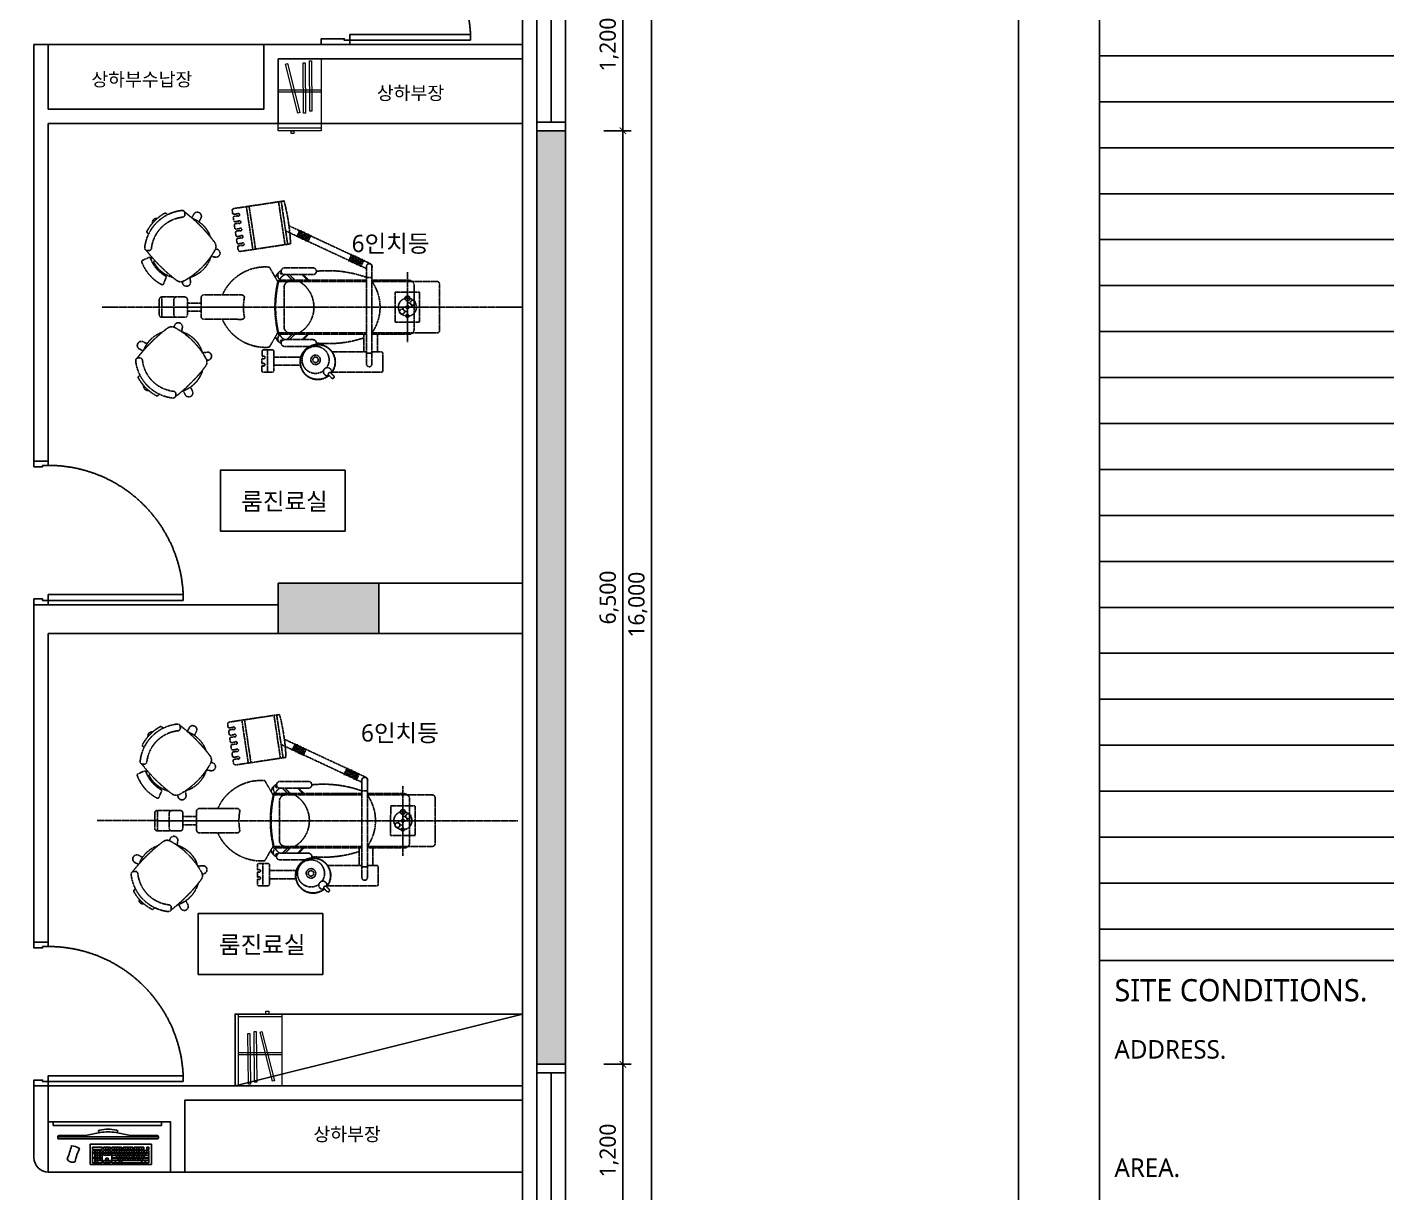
# Model space of a CAD drawing. Header units: metres. Extents: x 11578468 to 47831421, y -58341524 to -14256839.
# Drawn here: x 23849381 to 23858845, y -29115147 to -29107031 of the extents above; entities that cross this region are included whole.
import ezdxf
from ezdxf.enums import TextEntityAlignment as Align

# ---------------------------------------------------------------- set-up
doc = ezdxf.new("R2010")
doc.units = ezdxf.units.M
doc.header["$LTSCALE"] = 50
doc.header["$MEASUREMENT"] = 0
doc.linetypes.add('CENTER2', pattern=[28.575, 19.05, -3.175, 3.175, -3.175])
doc.linetypes.add('CENTERX2', pattern=[4, 2.5, -0.5, 0.5, -0.5])
doc.layers.get('0').update_dxf_attribs({"linetype": 'CONTINUOUS'})
doc.layers.get('DEFPOINTS').update_dxf_attribs({"linetype": 'CONTINUOUS'})
for name, color, linetype in [('0-ELC TEXT', 7, 'CONTINUOUS'), ('04_FUR', 6, 'CONTINUOUS'), ('3.기호.계단선', 30, 'CONTINUOUS'), ('FORM(YOURNAME)-1', 1, 'CONTINUOUS'), ('FORM(YOURNAME)-11', 1, 'CONTINUOUS'), ('TEX', 7, 'CONTINUOUS'), ('wall', 3, 'CONTINUOUS'), ('WIN', 4, 'CONTINUOUS'), ('家具', 251, 'CONTINUOUS'), ('가구', 6, 'CONTINUOUS')]:
    doc.layers.add(name, color=color, linetype=linetype)
for name, color, linetype, lineweight in [('Arch', 8, 'CONTINUOUS', 0), ('DIM', 7, 'CONTINUOUS', 15), ('ha', 8, 'CONTINUOUS', 5), ('wall2', 3, 'CONTINUOUS', 25)]:
    doc.layers.add(name, color=color, linetype=linetype, lineweight=lineweight)
doc.styles.add('JT1', font='malgun.ttf')
doc.styles.add('N 맑은고딕', font='malgun.ttf')
doc.styles.add('YOURNAME', font='malgun.ttf')
doc.styles.add('맑은 고딕', font='malgun.ttf')
doc.dimstyles.new('JJ IN 45', dxfattribs={"dimscale": 45, "dimtxt": 2.5, "dimasz": 1, "dimexe": 1.25, "dimexo": 1.5, "dimtad": 1, "dimdec": 6, "dimlunit": 6, "dimtxsty": 'N 맑은고딕', "dimblk": 'ARCHTICK', "dimcen": 2.5, "dimclrd": 256, "dimclre": 256, "dimclrt": 256, "dimadec": 0, "dimazin": 0, "dimtfac": 1, "dimtdec": 6, "dimtix": 1, "dimtmove": 0, "dimatfit": 3, "dimldrblk": 'ARCHTICK', "dimfxl": 1, "dimarcsym": 0})

# ---------------------------------------------------------------- blocks, each defined once
blk = doc.blocks.new('*U1960')
at = {"layer": 'WIN', "linetype": 'Continuous'}
blk.add_line((60, 100), (1140, 100), dxfattribs=at)
for points in [[(0, 0), (1200, 0), (1200, 200), (0, 200)], [(0, 0), (60, 0), (60, 200), (0, 200)], [(1200, 0), (1140, 0), (1140, 200), (1200, 200)]]:
    blk.add_lwpolyline(points, close=True, dxfattribs=at)
blk = doc.blocks.new('_ArchTick')
at = {"color": 0, "linetype": 'ByBlock', "const_width": 0.15}
blk.add_lwpolyline([(-0.5, -0.5), (0.5, 0.5)], dxfattribs=at)
blk = doc.blocks.new('*D388')
at = {"layer": 'DEFPOINTS', "color": 0, "transparency": 16777216}
for p in [(23746102, -29131957), (23746102, -29133157), (23746302, -29133157)]:
    blk.add_point(p, dxfattribs=at)
at = {"layer": 'DIM', "lineweight": -2, "transparency": 16777216}
for p, q in [((23746169.5, -29131957), (23746358.3, -29131957)), ((23746302, -29131957), (23746302, -29133157)), ((23746169.5, -29133157), (23746358.3, -29133157))]:
    blk.add_line(p, q, dxfattribs=at)
at = {"layer": 'DIM', "lineweight": -2, "transparency": 16777216, "xscale": 45, "yscale": 45, "zscale": 45}
for p, rotation in [((23746302, -29131957), 90), ((23746302, -29133157), 270)]:
    blk.add_blockref('_ArchTick', p, dxfattribs=dict(at, rotation=rotation))
at = {"layer": 'DIM', "transparency": 16777216, "insert": (23746206, -29132557), "char_height": 112.5, "attachment_point": 5, "rotation": 90, "style": 'N 맑은고딕'}
blk.add_mtext('1,200', dxfattribs=at)
blk = doc.blocks.new('*D389')
at = {"layer": 'DEFPOINTS', "color": 0, "transparency": 16777216}
for p in [(23746102, -29133157), (23746102, -29139657), (23746302, -29139657)]:
    blk.add_point(p, dxfattribs=at)
at = {"layer": 'DIM', "lineweight": -2, "transparency": 16777216}
for p, q in [((23746169.5, -29133157), (23746358.3, -29133157)), ((23746302, -29133157), (23746302, -29139657)), ((23746169.5, -29139657), (23746358.3, -29139657))]:
    blk.add_line(p, q, dxfattribs=at)
at = {"layer": 'DIM', "lineweight": -2, "transparency": 16777216, "xscale": 45, "yscale": 45, "zscale": 45}
for p, rotation in [((23746302, -29133157), 90), ((23746302, -29139657), 270)]:
    blk.add_blockref('_ArchTick', p, dxfattribs=dict(at, rotation=rotation))
at = {"layer": 'DIM', "transparency": 16777216, "insert": (23746206.3, -29136407), "char_height": 112.5, "attachment_point": 5, "rotation": 90, "style": 'N 맑은고딕'}
blk.add_mtext('6,500', dxfattribs=at)
blk = doc.blocks.new('*D390')
at = {"layer": 'DEFPOINTS', "color": 0, "transparency": 16777216}
for p in [(23746102, -29139657), (23746102, -29140857), (23746302, -29140857)]:
    blk.add_point(p, dxfattribs=at)
at = {"layer": 'DIM', "lineweight": -2, "transparency": 16777216}
for p, q in [((23746169.5, -29139657), (23746358.3, -29139657)), ((23746302, -29139657), (23746302, -29140857)), ((23746169.5, -29140857), (23746358.3, -29140857))]:
    blk.add_line(p, q, dxfattribs=at)
at = {"layer": 'DIM', "lineweight": -2, "transparency": 16777216, "xscale": 45, "yscale": 45, "zscale": 45}
for p, rotation in [((23746302, -29139657), 90), ((23746302, -29140857), 270)]:
    blk.add_blockref('_ArchTick', p, dxfattribs=dict(at, rotation=rotation))
at = {"layer": 'DIM', "transparency": 16777216, "insert": (23746206, -29140257), "char_height": 112.5, "attachment_point": 5, "rotation": 90, "style": 'N 맑은고딕'}
blk.add_mtext('1,200', dxfattribs=at)
blk = doc.blocks.new('*D394')
at = {"layer": 'DEFPOINTS', "color": 0, "transparency": 16777216}
for p in [(23746102, -29128457), (23746502, -29128457), (23746102, -29144457)]:
    blk.add_point(p, dxfattribs=at)
at = {"layer": 'DIM', "lineweight": -2, "transparency": 16777216}
for p, q in [((23746169.5, -29128457), (23746558.3, -29128457)), ((23746502, -29144457), (23746502, -29128457)), ((23746169.5, -29144457), (23746558.3, -29144457))]:
    blk.add_line(p, q, dxfattribs=at)
at = {"layer": 'DIM', "lineweight": -2, "transparency": 16777216, "xscale": 45, "yscale": 45, "zscale": 45}
for p, rotation in [((23746502, -29128457), 90), ((23746502, -29144457), 270)]:
    blk.add_blockref('_ArchTick', p, dxfattribs=dict(at, rotation=rotation))
at = {"layer": 'DIM', "transparency": 16777216, "insert": (23746406, -29136457), "char_height": 112.5, "attachment_point": 5, "rotation": 90, "style": 'N 맑은고딕'}
blk.add_mtext('16,000', dxfattribs=at)
blk = doc.blocks.new('rtyutut')
at = {"layer": '家具', "linetype": 'CENTERX2', "ltscale": 0.01}
for p, q in [((425185.6, -946947.7), (425230.6, -946649.4)), ((425204.2, -946950.5), (425249.2, -946652.2)), ((425560, -946699), (425210.5, -946646.3)), ((425409.3, -946981.4), (425454.3, -946683.1)), ((425428, -946984.2), (425472.9, -946685.9)), ((425569.1, -946731.4), (425571.6, -946714.4)), ((425177.3, -946818.5), (424609, -947083.5)), ((425526.7, -946801.3), (425530.3, -946801.8)), ((425526.7, -946801.3), (425548.5, -946804.6)), ((425528.8, -946787.3), (425532.4, -946787.8)), ((425528.8, -946787.3), (425550.6, -946790.6)), ((425534.4, -946750), (425556.2, -946753.3)), ((425534.4, -946750), (425538, -946750.5)), ((425536.5, -946736), (425558.3, -946739.3)), ((425536.5, -946736), (425540.2, -946736.5)), ((425553.6, -946833.9), (425556.4, -946815.3)), ((425561.3, -946782.7), (425564.2, -946764)), ((425789.2, -946765.2), (425803, -946792)), ((425839.5, -946739.3), (425851.3, -946762.1)), ((425901.3, -946730.7), (425900.9, -946740.2)), ((426021.3, -946742.2), (426030.4, -946733.1)), ((425195.2, -946857), (424636.8, -947117.4)), ((425046, -946931.8), (425024, -946884.8)), ((425054.5, -946927.8), (425032.6, -946880.8)), ((425063.1, -946923.8), (425041.1, -946876.8)), ((425071.6, -946919.8), (425049.7, -946872.8)), ((425080.1, -946915.8), (425058.2, -946868.8)), ((425088.7, -946911.9), (425066.8, -946864.9)), ((425097.2, -946907.9), (425075.3, -946860.9)), ((425105.8, -946903.9), (425083.9, -946856.9)), ((425114.3, -946899.9), (425092.4, -946852.9)), ((425122.9, -946895.9), (425101, -946848.9)), ((425511.3, -946903.8), (425514.9, -946904.4)), ((425511.3, -946903.8), (425533, -946907.1)), ((425513.4, -946889.8), (425517, -946890.4)), ((425513.4, -946889.8), (425535.1, -946893.1)), ((425519, -946852.5), (425522.6, -946853.1)), ((425519, -946852.5), (425540.8, -946855.8)), ((425521.1, -946838.6), (425524.7, -946839.1)), ((425521.1, -946838.6), (425542.9, -946841.9)), ((425545.9, -946885.2), (425548.7, -946866.6)), ((426153.5, -946876.7), (426162.7, -946867.5)), ((425165.6, -946944.7), (425515, -946997.4)), ((425503.5, -946955.1), (425507.1, -946955.6)), ((425503.5, -946955.1), (425525.3, -946958.4)), ((425505.6, -946941.1), (425509.2, -946941.7)), ((425505.6, -946941.1), (425527.4, -946944.4)), ((425530.8, -946985.1), (425533.2, -946969.1)), ((425538.1, -946936.5), (425541, -946917.9)), ((425687.3, -946980.6), (425680.2, -946981.7)), ((426162.6, -946992.1), (426153.2, -946992.5)), ((424676.4, -947104.1), (424654.4, -947057.1)), ((424684.9, -947100.1), (424663, -947053.1)), ((424693.5, -947096.2), (424671.5, -947049.2)), ((424702, -947092.2), (424680.1, -947045.2)), ((424710.5, -947088.2), (424688.6, -947041.2)), ((424719.1, -947084.2), (424697.2, -947037.2)), ((424727.6, -947080.2), (424705.7, -947033.2)), ((424736.2, -947076.2), (424714.3, -947029.2)), ((424744.7, -947072.3), (424722.8, -947025.3)), ((424753.3, -947068.3), (424731.4, -947021.3)), ((424761.8, -947064.3), (424739.9, -947017.3)), ((425719, -947032.7), (425689.3, -947037.6)), ((426114.5, -947096.5), (426106, -947092.2)), ((426126.3, -947076.7), (426111.5, -947061.9)), ((426138.8, -947049.1), (426129.6, -947040)), ((426139.9, -947045.9), (426131.2, -947041.5)), ((426152.5, -947040.6), (426195.9, -947059.2)), ((424344.5, -947197), (424599.1, -947197)), ((424352.1, -947142), (424352.1, -947629.2)), ((424599.1, -947102.7), (424599.1, -947781.6)), ((424599.1, -947178.2), (424636.8, -947178.2)), ((424636.8, -947102.7), (424636.8, -947781.6)), ((424636.8, -947197), (425251.3, -947197)), ((425009.3, -947112.2), (425207.3, -947112.2)), ((425009.3, -947159.3), (425207.3, -947159.3)), ((425040.4, -947197), (425078.1, -947159.3)), ((425047.1, -947197), (425084.8, -947159.3)), ((425134.7, -947197), (425172.4, -947159.3)), ((425153.6, -947197), (425191.3, -947159.3)), ((425254.1, -947208.8), (425313.1, -947106.6)), ((425861.5, -947208.2), (425866, -947178.4)), ((426031.6, -947180.5), (426050.3, -947223.9)), ((424127.7, -947225.3), (424127.7, -947545.9)), ((424146.5, -947206.5), (424314.2, -947206.5)), ((424436.9, -947281.9), (424267.2, -947281.9)), ((424267.2, -947281.9), (424267.2, -947489.3)), ((424304.9, -947230.5), (424304.9, -947541)), ((424314.2, -947206.5), (424599.1, -947206.5)), ((424352.1, -947291.3), (424352.1, -947480)), ((424436.9, -947489.3), (424436.9, -947281.9)), ((424636.8, -947206.5), (425104.7, -947206.5)), ((425104.7, -947206.5), (425248.7, -947206.5)), ((425210.1, -947240.1), (425210.1, -947531.3)), ((425917.4, -947216.8), (425918.8, -947207.6)), ((423552.1, -947385.6), (426478.9, -947385.6)), ((424257.7, -947385.6), (424446.4, -947385.6)), ((425502.3, -947385.6), (426059.5, -947385.6)), ((425768.8, -947300.8), (425505.5, -947300.8)), ((425787.6, -947319.6), (425787.6, -947451.6)), ((425787.6, -947357.3), (425883.3, -947357.3)), ((425883.3, -947333.8), (425883.3, -947437.5)), ((425958.7, -947314.9), (425902.1, -947314.9)), ((425958.7, -947314.9), (426060.6, -947314.9)), ((425977.6, -947437.5), (425977.6, -947333.8)), ((426060.6, -947314.9), (426060.6, -947456.3)), ((426079.5, -947437.5), (426079.5, -947333.8)), ((425768.8, -947470.5), (425505.5, -947470.5)), ((425787.6, -947413.9), (425883.3, -947413.9)), ((425902.1, -947456.3), (425958.7, -947456.3)), ((425958.7, -947456.3), (426060.6, -947456.3)), ((424146.5, -947564.8), (424312, -947564.8)), ((424267.2, -947489.3), (424436.9, -947489.3)), ((424312, -947564.8), (424599.1, -947564.8)), ((424336.5, -947574.2), (424599.1, -947574.2)), ((424561.4, -947574.2), (424561.4, -947696.8)), ((424636.8, -947564.8), (425104.7, -947564.8)), ((424636.8, -947574.2), (425251.3, -947574.2)), ((424655.7, -947574.2), (424655.7, -947696.8)), ((425040.4, -947574.2), (425078.1, -947611.9)), ((425047.1, -947574.2), (425084.8, -947611.9)), ((425104.7, -947564.8), (425248.7, -947564.8)), ((425134.7, -947574.2), (425172.4, -947611.9)), ((425153.6, -947574.2), (425191.3, -947611.9)), ((425254.1, -947562.4), (425313.1, -947664.6)), ((425923.3, -947556.9), (425918.5, -947527.1)), ((425975.5, -947525.2), (425974.3, -947518)), ((425009.3, -947611.9), (425207.3, -947611.9)), ((425033.4, -947659.1), (425207.3, -947659.1)), ((426190.8, -947627.1), (426164, -947640.9)), ((424523.7, -947706.2), (424523.7, -947828.8)), ((424533.1, -947696.8), (424599.1, -947696.8)), ((424599.1, -947706.2), (424636.8, -947706.2)), ((424636.8, -947696.8), (424876.2, -947696.8)), ((425093.8, -947732.8), (425281.3, -947732.8)), ((425281.3, -947692.9), (425281.3, -947829.3)), ((425290.7, -947683.4), (425354.6, -947683.2)), ((425326.3, -947683.3), (425326.8, -947838.6)), ((425358.6, -947728.5), (425362.3, -947728.4)), ((425358.7, -947742.6), (425362.3, -947742.6)), ((425364, -947692.6), (425364.1, -947726.5)), ((425364.2, -947744.5), (425364.3, -947777.1)), ((425739.3, -947755.3), (425748.4, -947756.7)), ((425747.9, -947699.3), (425777.6, -947703.9)), ((426216.7, -947677.4), (426191.5, -947690.4)), ((426225.3, -947739.1), (426215.9, -947738.8)), ((424533.1, -947838.2), (424876.2, -947838.2)), ((424885.1, -947844), (424865.1, -947864)), ((424899.8, -947858.7), (424879.7, -947878.7)), ((425096.9, -947789.4), (425281.3, -947789.4)), ((425290.8, -947838.8), (425355.1, -947838.4)), ((425358.8, -947779), (425362.4, -947779)), ((425358.8, -947793.1), (425362.5, -947793.1)), ((425364.4, -947795), (425364.5, -947828.9)), ((426213.9, -947859.2), (426222.9, -947868.2)), ((425848.4, -947969.5), (425862.2, -947942.7)), ((425898.7, -947995.4), (425912.5, -947968.6)), ((425964, -948000.5), (425963.6, -947991)), ((426079.4, -947991.4), (426088.5, -948000.6))]:
    blk.add_line(p, q, dxfattribs=at)
for centre, radius in [((424352.1, -947385.6), 62.9), ((424314.3, -947354.5), 17.2), ((424352.1, -947324.3), 17.2), ((424352.1, -947385.6), 10.8), ((424352.1, -947446.9), 10.8), ((424389.8, -947416.7), 17.2), ((424991.3, -947752.5), 33), ((424991.3, -947752.5), 18.9)]:
    blk.add_circle(centre, radius, dxfattribs=at)
for centre, radius, start, end in [((426584.6, -947006.1), 1420.4, 165.32787, 177.52206), ((425557.6, -946712.9), 14.1, 354.07747, 79.98935), ((426595.6, -947616.8), 1130.8, 127.74452, 142.89408), ((425814.4, -946752.3), 28.3, 27.26154, 207.26154), ((425920.1, -946731.5), 18.9, 83.68774, 177.64231), ((425890.1, -947003.3), 292.3, 6.31226, 83.68774), ((425521.6, -946793.3), 9.43, 39.98277, 302.80201), ((425529.3, -946742.1), 9.43, 39.98277, 302.80201), ((425547.1, -946813.9), 9.43, 351.42497, 81.38458), ((425552, -946781.3), 9.43, 261.38458, 351.42497), ((425554.8, -946762.6), 9.43, 351.42497, 81.38458), ((425559.8, -946730), 9.43, 261.38458, 351.42497), ((425926.7, -946970.2), 216.9, 112.58069, 160.91759), ((425919.7, -946741), 18.9, 177.64231, 263.54627), ((425890.1, -947003.3), 245.2, 6.45373, 83.54627), ((426037, -946739.8), 9.43, 60.84732, 135), ((425890.1, -947003.3), 311.2, 28.17646, 60.84732), ((426099.2, -946796), 28.3, 348.68025, 100.79535), ((425506.2, -946895.9), 9.43, 39.98277, 302.80201), ((425513.9, -946844.6), 9.43, 39.98277, 302.80201), ((425531.6, -946916.4), 9.43, 351.42497, 81.38458), ((425536.6, -946883.8), 9.43, 261.38457, 351.42497), ((425539.4, -946865.2), 9.43, 351.42497, 81.38458), ((425544.3, -946832.5), 9.43, 261.38458, 351.42497), ((426156, -946860.8), 9.43, 315, 28.17646), ((425498.4, -946947.2), 9.43, 39.98277, 302.80201), ((425516.8, -946983.3), 14.1, 262.86059, 352.86026), ((425523.9, -946967.7), 9.43, 351.42497, 81.38459), ((425528.8, -946935.1), 9.43, 261.38459, 351.42497), ((425684.7, -947009.6), 28.3, 99.26154, 279.26154), ((425731.4, -946963.1), 47.1, 142.89408, 208.79759), ((426173, -946720.4), 551, 208.79759, 241.20241), ((425276.5, -946297.7), 1130.8, 307.10592, 322.25548), ((426152.4, -946973.6), 18.9, 186.45373, 272.35769), ((426161.8, -946973.2), 18.9, 272.35769, 6.31226), ((424618, -947102.7), 21.2, 115, 207.26604), ((424618, -947102.7), 18.9, 90, 180), ((424618, -947102.7), 18.9, 0, 90), ((425926.7, -946970.2), 216.9, 196.72134, 254.08434), ((425926.7, -946970.2), 216.9, 285.58412, 332.67832), ((425926.7, -946970.2), 226.3, 298.81205, 340.41104), ((425926.7, -946970.2), 292.3, 297.89306, 339.79002), ((426148.8, -947049.2), 9.43, 66.68894, 160.41104), ((426192.1, -947067.9), 9.43, 339.79002, 66.68894), ((424345.2, -947237.9), 40.9, 89.0396, 169.48323), ((424904.7, -947924.9), 793.3, 84.13608, 109.73261), ((425009.3, -947135.8), 23.6, 90, 270), ((425207.3, -947135.8), 23.6, 270, 90), ((425177.1, -947220.7), 68.4, 21.36345, 63.76639), ((425229.9, -947149.5), 6.22, 215.42758, 85.87159), ((425203.1, -947195.6), 68.4, 12.06886, 66.20147), ((425207, -947163.4), 46.8, 316.21643, 21.42814), ((424487.5, -947385.6), 786.7, 346.12555, 13.86437), ((425340, -947434), 328.4, 23.9286, 94.69154), ((426040.3, -947176.7), 9.43, 118.81205, 203.31106), ((424146.5, -947225.3), 18.9, 90.00103, 179.99742), ((424854.5, -947385.6), 311.9, 144.94886, 215.05114), ((425210.1, -947385.6), 207.4, 120.27264, 239.72736), ((425169.9, -947247.4), 40.9, 10.31103, 90.9604), ((424487.5, -947385.6), 782, 346.75102, 13.23887), ((425889.4, -947212.5), 28.3, 171.26154, 351.26154), ((425930.3, -947161.9), 47.1, 241.20241, 307.10592), ((426059, -947220.2), 9.43, 203.31106, 297.89306), ((424352.1, -947385.6), 31.5, 90, 180), ((424352.1, -947385.6), 31.5, 270, 0), ((425505.5, -947319.6), 18.9, 90, 180), ((425106.4, -947385.6), 386.6, 349.77841, 10.22159), ((425768.8, -947319.6), 18.9, 0, 90), ((425902.1, -947333.8), 18.9, 90, 180), ((425958.7, -947333.8), 18.9, 0, 90), ((426060.6, -947333.8), 18.9, 0, 90), ((425340, -947337.3), 328.4, 265.30846, 336.0714), ((425505.5, -947451.6), 18.9, 180, 270), ((425768.8, -947451.6), 18.9, 270, 0), ((425902.1, -947437.5), 18.9, 180, 270), ((425958.7, -947437.5), 18.9, 270, 0), ((426060.6, -947437.5), 18.9, 270, 0), ((424146.5, -947545.9), 18.9, 179.99742, 270.00099), ((424340.9, -947538.4), 36.1, 184.11959, 262.95924), ((425169.9, -947523.9), 40.9, 269.0396, 349.58675), ((425177.1, -947550.6), 68.4, 296.23361, 338.63655), ((425207, -947607.8), 46.8, 338.57186, 43.78357), ((426235.7, -948010.9), 551, 118.79759, 151.20241), ((425985.9, -947764.5), 216.9, 106.72134, 164.08434), ((425946.4, -947522.6), 28.3, 9.26154, 189.26154), ((425993, -947569.3), 47.1, 52.89408, 118.79759), ((425339.2, -948433.5), 1130.8, 37.74452, 52.89408), ((425985.9, -947764.5), 216.9, 21.02795, 70.91759), ((424904.7, -946846.4), 793.3, 251.7081, 275.86392), ((424976.3, -947767.5), 122.6, 229.85807, 220.15026), ((424976.3, -947767.5), 120.7, 231.74102, 218.25652), ((424991.3, -947752.5), 94.3, 234.52319, 215.47479), ((425009.3, -947635.5), 23.6, 90, 205.05762), ((425207.3, -947635.5), 23.6, 270, 90), ((425229.9, -947621.8), 6.22, 274.12841, 144.57242), ((425203.1, -947575.6), 68.4, 293.79853, 347.92902), ((426203.8, -947652.2), 28.3, 297.26154, 117.26154), ((424533.1, -947706.2), 9.43, 90, 180), ((425290.7, -947692.9), 9.43, 90.20822, 180), ((425352.4, -947735.5), 9.43, 48.79544, 311.61468), ((425354.6, -947692.6), 9.43, 0.20506, 90.20506), ((425362.3, -947726.6), 1.89, 270.20506, 0.20506), ((425362.3, -947744.5), 1.89, 0.20506, 90.20506), ((425743.6, -947727.3), 28.3, 81.26154, 261.26154), ((425794.1, -947768.1), 47.1, 151.20241, 217.10592), ((425952.7, -947727.9), 245.2, 276.45373, 353.54627), ((425952.7, -947727.9), 292.3, 276.31226, 353.68774), ((426215.1, -947757.6), 18.9, 87.64231, 173.54627), ((426224.5, -947758), 18.9, 353.68774, 87.64231), ((424533.1, -947828.8), 9.43, 180, 270), ((424618, -947781.6), 18.9, 180, 270), ((424618, -947781.6), 18.9, 270, 0), ((424908.8, -947834.9), 28.3, 246.53399, 203.51361), ((424892.4, -947851.4), 10.4, 315, 135), ((425290.7, -947829.3), 9.43, 180, 270.30046), ((425352.6, -947786.1), 9.43, 48.79544, 311.61468), ((425355.1, -947829), 9.43, 270.30362, 0.30362), ((425362.4, -947777.1), 1.89, 270.20506, 0.20506), ((425362.5, -947795), 1.89, 0.20506, 90.20506), ((426658.3, -947114.4), 1130.8, 217.10592, 232.25548), ((425985.9, -947764.5), 216.9, 195.58412, 252.4806), ((424872.4, -947871.4), 10.4, 135, 315), ((425952.7, -947727.9), 311.2, 298.17646, 330.84732), ((426160, -947937.1), 28.3, 258.68025, 10.79535), ((426216.2, -947874.9), 9.43, 330.84732, 45), ((425873.6, -947982.5), 28.3, 152.73846, 332.73846), ((425982.4, -947990.3), 18.9, 96.45373, 182.35769), ((425982.8, -947999.7), 18.9, 182.35769, 276.31226), ((426095.2, -947993.9), 9.43, 225, 298.17646)]:
    blk.add_arc(centre, radius, start, end, dxfattribs=at)
blk = doc.blocks.new('FORM-ELEVATION')
at = {"layer": 'DEFPOINTS', "color": 158}
for p, q in [((62481, 35508), (62481, -21492)), ((62481, 16686), (71691, 16686)), ((62481, 15886), (71691, 15886)), ((62481, 15086), (71691, 15086)), ((62481, 14286), (71691, 14286)), ((62481, 13486), (71691, 13486)), ((62481, 12686), (71691, 12686)), ((62481, 11886), (71691, 11886)), ((62481, 11086), (71691, 11086)), ((62481, 10286), (71691, 10286)), ((62481, 9486), (71691, 9486)), ((62481, 8686), (71691, 8686)), ((62481, 7886), (71691, 7886)), ((62481, 7086), (71691, 7086)), ((62481, 6286), (71691, 6286)), ((62481, 5486), (71691, 5486)), ((62481, 4686), (71691, 4686)), ((62481, 3886), (71691, 3886)), ((62481, 3086), (71691, 3086)), ((62481, 2286), (71691, 2286)), ((62481, 1486), (71691, 1486))]:
    blk.add_line(p, q, dxfattribs=at)
at = {"layer": 'DEFPOINTS'}
blk.add_lwpolyline([(-8309, 33708), (61071, 33708), (61071, -19692), (-8309, -19692)], close=True, dxfattribs=at)
at = {"layer": 'FORM(YOURNAME)-11', "color": 14}
blk.add_line((62481, 937), (71691, 937), dxfattribs=at)
at = {"layer": 'FORM(YOURNAME)-11', "color": 14, "style": 'YOURNAME'}
blk.add_text('SITE CONDITIONS.', height=386.14, dxfattribs=at).set_placement((62739, 422), align=Align.MIDDLE_LEFT)
at = {"layer": 'FORM(YOURNAME)-11', "color": 251, "style": 'YOURNAME'}
for s, p in [('ADDRESS.', (62739, -608)), ('AREA.', (62739, -2667))]:
    blk.add_text(s, height=321.8, dxfattribs=at).set_placement(p, align=Align.MIDDLE_LEFT)
at = {"layer": 'FORM(YOURNAME)-11', "color": 3, "style": 'YOURNAME'}
for tag, height, p in [('1', 451, (71041, -1219)), ('2', 451, (71041, -1863)), ('3', 451, (71041, -3150)), ('4', 451, (71041, -5081)), ('5', 515, (71041, -7398)), ('6', 515, (71041, -9650)), ('7', 515, (71041, -11903)), ('8', 515, (71041, -14155)), ('9', 515, (71041, -16408)), ('10', 515, (66791, -18596)), ('11', 515, (71041, -18660)), ('12', 515, (66791, -20848)), ('13', 515, (71041, -20848))]:
    blk.add_attdef(tag, text='', height=height, dxfattribs=at).set_placement(p, align=Align.MIDDLE_RIGHT)
blk = doc.blocks.new('arrttt')
at = {"layer": 'Arch', "color": 6}
for p, q in [((883190.8, 53508.7), (882890.8, 53508.7)), ((882890.8, 53508.7), (882890.8, 53008.7)), ((882958.9, 53496.3), (882955.8, 53144.1)), ((882972.9, 53496.2), (882958.9, 53496.3)), ((882969.8, 53144), (882972.9, 53496.2)), ((883002.8, 53482.1), (882999.7, 53130)), ((883016.8, 53482), (883002.8, 53482.1)), ((883013.7, 53129.9), (883016.8, 53482)), ((883126.4, 53476.3), (883040, 53134.9)), ((883053.6, 53131.5), (883140, 53472.9)), ((883140, 53472.9), (883126.4, 53476.3)), ((883190.8, 53008.7), (883190.8, 53508.7)), ((882890.8, 53291.2), (883190.8, 53291.2)), ((882890.8, 53276.2), (883190.8, 53276.2)), ((882955.8, 53144.1), (882969.8, 53144)), ((882999.7, 53130), (883013.7, 53129.9)), ((883040, 53134.9), (883053.6, 53131.5)), ((883190.8, 53028.7), (882890.8, 53028.7)), ((882890.8, 53008.7), (883190.8, 53008.7)), ((883100.8, 53008.7), (883080.8, 53008.7)), ((883080.8, 53008.7), (883080.8, 52988.7)), ((883100.8, 52988.7), (883100.8, 53008.7)), ((883080.8, 52988.7), (883100.8, 52988.7))]:
    blk.add_line(p, q, dxfattribs=at)
blk = doc.blocks.new('*U631')
at = {"layer": 'WIN', "linetype": 'Continuous', "transparency": 33554687}
for points in [[(30, 1140), (30, 200), (70, 200), (70, 1140)], [(0, 200), (0, 100), (40, 100), (40, 160), (30, 160), (30, 200)], [(1000, 200), (1000, 100), (960, 100), (960, 160), (970, 160), (970, 200)]]:
    blk.add_lwpolyline(points, close=True, dxfattribs=at)
at = {"layer": 'WIN', "linetype": 'CENTER2', "ltscale": 20, "transparency": 33554687}
blk.add_arc((30, 200), 940, 0, 90, dxfattribs=at)
blk = doc.blocks.new('A$C6A105BC0')
for p, q in [((224.6, 104.4), (224.6, 246)), ((224.6, 246), (653.1, 246)), ((242.4, 233.2), (257.5, 233.2)), ((242.4, 200.8), (242.4, 233.2)), ((257.5, 200.8), (242.4, 200.8)), ((242.4, 198.6), (257.5, 198.6)), ((242.4, 166.1), (242.4, 198.6)), ((257.5, 233.2), (257.5, 200.8)), ((257.5, 198.6), (257.5, 166.1)), ((259.7, 218.1), (259.7, 233.2)), ((259.7, 233.2), (274.8, 233.2)), ((274.8, 218.1), (259.7, 218.1)), ((259.7, 200.8), (259.7, 215.9)), ((259.7, 215.9), (274.8, 215.9)), ((274.8, 200.8), (259.7, 200.8)), ((259.7, 198.6), (274.8, 198.6)), ((259.7, 183.4), (259.7, 198.6)), ((274.8, 233.2), (274.8, 218.1)), ((274.8, 215.9), (274.8, 200.8)), ((274.8, 198.6), (274.8, 183.4)), ((277, 233.2), (309.5, 233.2)), ((277, 218.1), (277, 233.2)), ((309.5, 218.1), (277, 218.1)), ((277, 215.9), (292.2, 215.9)), ((277, 200.8), (277, 215.9)), ((292.2, 200.8), (277, 200.8)), ((277, 198.6), (292.2, 198.6)), ((277, 183.4), (277, 198.6)), ((292.2, 215.9), (292.2, 200.8)), ((292.2, 198.6), (292.2, 183.4)), ((294.3, 215.9), (309.5, 215.9)), ((294.3, 200.8), (294.3, 215.9)), ((309.5, 200.8), (294.3, 200.8)), ((294.3, 198.6), (309.5, 198.6)), ((294.3, 183.4), (294.3, 198.6)), ((309.5, 233.2), (309.5, 218.1)), ((309.5, 215.9), (309.5, 200.8)), ((309.5, 198.6), (309.5, 183.4)), ((318.1, 233.2), (333.3, 233.2)), ((318.1, 218.1), (318.1, 233.2)), ((333.3, 218.1), (318.1, 218.1)), ((333.3, 233.2), (333.3, 218.1)), ((335.4, 218.1), (335.4, 233.2)), ((335.4, 233.2), (350.6, 233.2)), ((350.6, 218.1), (335.4, 218.1)), ((335.4, 215.9), (350.6, 215.9)), ((335.4, 200.8), (335.4, 215.9)), ((350.6, 200.8), (335.4, 200.8)), ((350.6, 233.2), (350.6, 218.1)), ((350.6, 215.9), (350.6, 200.8)), ((352.8, 233.2), (367.9, 233.2)), ((352.8, 218.1), (352.8, 233.2)), ((367.9, 218.1), (352.8, 218.1)), ((367.9, 233.2), (367.9, 218.1)), ((376.6, 233.2), (400.4, 233.2)), ((376.6, 218.1), (376.6, 233.2)), ((400.4, 218.1), (376.6, 218.1)), ((376.6, 215.9), (417.7, 215.9)), ((376.6, 200.8), (376.6, 215.9)), ((417.7, 200.8), (376.6, 200.8)), ((376.6, 198.6), (409, 198.6)), ((376.6, 183.4), (376.6, 198.6)), ((400.4, 233.2), (400.4, 218.1)), ((402.5, 233.2), (426.3, 233.2)), ((402.5, 218.1), (402.5, 233.2)), ((426.3, 218.1), (402.5, 218.1)), ((409, 198.6), (409, 183.4)), ((411.2, 198.6), (426.3, 198.6)), ((411.2, 183.4), (411.2, 198.6)), ((417.7, 215.9), (417.7, 200.8)), ((419.9, 215.9), (435, 215.9)), ((419.9, 200.8), (419.9, 215.9)), ((435, 200.8), (419.9, 200.8)), ((426.3, 233.2), (426.3, 218.1)), ((426.3, 198.6), (426.3, 183.4)), ((428.5, 233.2), (428.5, 218.1)), ((428.5, 233.2), (443.7, 233.2)), ((443.7, 218.1), (428.5, 218.1)), ((428.5, 198.6), (443.7, 198.6)), ((428.5, 183.4), (428.5, 198.6)), ((435, 200.8), (435, 215.9)), ((437.2, 215.9), (452.3, 215.9)), ((437.2, 215.9), (437.2, 200.8)), ((452.3, 200.8), (437.2, 200.8)), ((443.7, 233.2), (443.7, 218.1)), ((443.7, 198.6), (443.7, 183.4)), ((445.8, 233.2), (445.8, 218.1)), ((445.8, 233.2), (582.2, 233.2)), ((582.2, 218.1), (445.8, 218.1)), ((445.8, 198.6), (461, 198.6)), ((445.8, 183.4), (445.8, 198.6)), ((452.3, 215.9), (452.3, 200.8)), ((454.5, 200.8), (454.5, 215.9)), ((454.5, 215.9), (469.6, 215.9)), ((469.6, 200.8), (454.5, 200.8)), ((461, 198.6), (461, 183.4)), ((463.1, 183.4), (463.1, 198.6)), ((463.1, 198.6), (478.3, 198.6)), ((469.6, 215.9), (469.6, 200.8)), ((471.8, 200.8), (471.8, 215.9)), ((471.8, 215.9), (487, 215.9)), ((487, 200.8), (471.8, 200.8)), ((478.3, 198.6), (478.3, 183.4)), ((480.5, 198.6), (495.6, 198.6)), ((480.5, 183.4), (480.5, 198.6)), ((487, 215.9), (487, 200.8)), ((489.1, 215.9), (504.3, 215.9)), ((489.1, 200.8), (489.1, 215.9)), ((504.3, 200.8), (489.1, 200.8)), ((495.6, 198.6), (495.6, 183.4)), ((497.8, 198.6), (512.9, 198.6)), ((497.8, 183.4), (497.8, 198.6)), ((504.3, 215.9), (504.3, 200.8)), ((506.4, 215.9), (521.6, 215.9)), ((506.4, 200.8), (506.4, 215.9)), ((521.6, 200.8), (506.4, 200.8)), ((512.9, 198.6), (512.9, 183.4)), ((515.1, 198.6), (530.2, 198.6)), ((515.1, 183.4), (515.1, 198.6)), ((521.6, 215.9), (521.6, 200.8)), ((523.7, 215.9), (538.9, 215.9)), ((523.7, 200.8), (523.7, 215.9)), ((538.9, 200.8), (523.7, 200.8)), ((530.2, 198.6), (530.2, 183.4)), ((532.4, 198.6), (547.6, 198.6)), ((532.4, 183.4), (532.4, 198.6)), ((538.9, 215.9), (538.9, 200.8)), ((541.1, 215.9), (556.2, 215.9)), ((541.1, 200.8), (541.1, 215.9)), ((556.2, 200.8), (541.1, 200.8)), ((547.6, 198.6), (547.6, 183.4)), ((549.7, 183.4), (549.7, 198.6)), ((549.7, 198.6), (564.9, 198.6)), ((556.2, 215.9), (556.2, 200.8)), ((558.4, 215.9), (573.5, 215.9)), ((558.4, 200.8), (558.4, 215.9)), ((573.5, 200.8), (558.4, 200.8)), ((564.9, 198.6), (564.9, 183.4)), ((567, 198.6), (582.2, 198.6)), ((567, 183.4), (567, 198.6)), ((573.5, 215.9), (573.5, 200.8)), ((575.7, 215.9), (590.8, 215.9)), ((575.7, 200.8), (575.7, 215.9)), ((590.8, 200.8), (575.7, 200.8)), ((582.2, 233.2), (582.2, 218.1)), ((582.2, 198.6), (582.2, 183.4)), ((584.3, 233.2), (608.2, 233.2)), ((584.3, 218.1), (584.3, 233.2)), ((608.2, 218.1), (584.3, 218.1)), ((584.3, 198.6), (599.5, 198.6)), ((584.3, 183.4), (584.3, 198.6)), ((590.8, 215.9), (590.8, 200.8)), ((593, 215.9), (634.1, 215.9)), ((593, 200.8), (593, 215.9)), ((634.1, 200.8), (593, 200.8)), ((599.5, 198.6), (599.5, 183.4)), ((601.7, 198.6), (634.1, 198.6)), ((601.7, 183.4), (601.7, 198.6)), ((608.2, 233.2), (608.2, 218.1)), ((610.3, 233.2), (634.1, 233.2)), ((610.3, 218.1), (610.3, 233.2)), ((634.1, 218.1), (610.3, 218.1)), ((634.1, 233.2), (634.1, 218.1)), ((634.1, 215.9), (634.1, 200.8)), ((634.1, 198.6), (634.1, 183.4)), ((653.1, 104.4), (653.1, 246)), ((653.1, 104.4), (224.6, 104.4)), ((257.5, 166.1), (242.4, 166.1)), ((242.4, 164), (257.5, 164)), ((242.4, 148.8), (242.4, 164)), ((257.5, 148.8), (242.4, 148.8)), ((242.4, 140.2), (309.5, 140.2)), ((242.4, 125), (242.4, 140.2)), ((309.5, 125), (242.4, 125)), ((257.5, 164), (257.5, 148.8)), ((274.8, 183.4), (259.7, 183.4)), ((259.7, 181.3), (274.8, 181.3)), ((259.7, 166.1), (259.7, 181.3)), ((274.8, 166.1), (259.7, 166.1)), ((259.7, 148.8), (259.7, 164)), ((259.7, 164), (274.8, 164)), ((274.8, 148.8), (259.7, 148.8)), ((274.8, 181.3), (274.8, 166.1)), ((274.8, 164), (274.8, 148.8)), ((292.2, 183.4), (277, 183.4)), ((277, 181.3), (292.2, 181.3)), ((277, 166.1), (277, 181.3)), ((292.2, 166.1), (277, 166.1)), ((277, 164), (292.2, 164)), ((277, 148.8), (277, 164)), ((292.2, 148.8), (277, 148.8)), ((292.2, 181.3), (292.2, 166.1)), ((292.2, 164), (292.2, 148.8)), ((309.5, 183.4), (294.3, 183.4)), ((294.3, 181.3), (309.5, 181.3)), ((294.3, 166.1), (294.3, 181.3)), ((309.5, 166.1), (294.3, 166.1)), ((294.3, 148.8), (294.3, 164)), ((294.3, 164), (309.5, 164)), ((309.5, 148.8), (294.3, 148.8)), ((309.5, 181.3), (309.5, 166.1)), ((309.5, 164), (309.5, 148.8)), ((309.5, 140.2), (309.5, 125)), ((318.1, 181.3), (333.3, 181.3)), ((318.1, 166.1), (318.1, 181.3)), ((333.3, 166.1), (318.1, 166.1)), ((318.1, 164), (333.3, 164)), ((318.1, 148.8), (318.1, 164)), ((333.3, 148.8), (318.1, 148.8)), ((318.1, 140.2), (333.3, 140.2)), ((318.1, 125), (318.1, 140.2)), ((333.3, 125), (318.1, 125)), ((333.3, 181.3), (333.3, 166.1)), ((333.3, 164), (333.3, 148.8)), ((333.3, 140.2), (333.3, 125)), ((335.4, 181.3), (350.6, 181.3)), ((335.4, 166.1), (335.4, 181.3)), ((350.6, 166.1), (335.4, 166.1)), ((335.4, 148.8), (335.4, 164)), ((335.4, 164), (350.6, 164)), ((350.6, 148.8), (335.4, 148.8)), ((335.4, 125), (335.4, 140.2)), ((335.4, 140.2), (350.6, 140.2)), ((350.6, 125), (335.4, 125)), ((350.6, 181.3), (350.6, 166.1)), ((350.6, 164), (350.6, 148.8)), ((350.6, 140.2), (350.6, 125)), ((352.8, 181.3), (367.9, 181.3)), ((352.8, 166.1), (352.8, 181.3)), ((367.9, 166.1), (352.8, 166.1)), ((352.8, 148.8), (352.8, 164)), ((352.8, 164), (367.9, 164)), ((367.9, 148.8), (352.8, 148.8)), ((352.8, 140.2), (367.9, 140.2)), ((352.8, 125), (352.8, 140.2)), ((367.9, 125), (352.8, 125)), ((367.9, 181.3), (367.9, 166.1)), ((367.9, 164), (367.9, 148.8)), ((367.9, 140.2), (367.9, 125)), ((409, 183.4), (376.6, 183.4)), ((376.6, 181.3), (400.4, 181.3)), ((376.6, 166.1), (376.6, 181.3)), ((400.4, 166.1), (376.6, 166.1)), ((376.6, 164), (391.7, 164)), ((376.6, 148.8), (376.6, 164)), ((391.7, 148.8), (376.6, 148.8)), ((376.6, 140.2), (391.7, 140.2)), ((376.6, 125), (376.6, 140.2)), ((391.7, 125), (376.6, 125)), ((391.7, 164), (391.7, 148.8)), ((391.7, 140.2), (391.7, 125)), ((393.9, 148.8), (393.9, 164)), ((393.9, 164), (409, 164)), ((409, 148.8), (393.9, 148.8)), ((393.9, 140.2), (409, 140.2)), ((393.9, 125), (393.9, 140.2)), ((409, 125), (393.9, 125)), ((400.4, 181.3), (400.4, 166.1)), ((402.5, 181.3), (417.7, 181.3)), ((402.5, 166.1), (402.5, 181.3)), ((417.7, 166.1), (402.5, 166.1)), ((409, 164), (409, 148.8)), ((409, 140.2), (409, 125)), ((426.3, 183.4), (411.2, 183.4)), ((411.2, 148.8), (411.2, 164)), ((411.2, 164), (426.3, 164)), ((426.3, 148.8), (411.2, 148.8)), ((411.2, 140.2), (426.3, 140.2)), ((411.2, 125), (411.2, 140.2)), ((426.3, 125), (411.2, 125)), ((417.7, 166.1), (417.7, 181.3)), ((419.9, 181.3), (435, 181.3)), ((419.9, 166.1), (419.9, 181.3)), ((435, 166.1), (419.9, 166.1)), ((426.3, 164), (426.3, 148.8)), ((426.3, 140.2), (426.3, 125)), ((443.7, 183.4), (428.5, 183.4)), ((428.5, 148.8), (428.5, 164)), ((428.5, 164), (443.7, 164)), ((443.7, 148.8), (428.5, 148.8)), ((428.5, 140.2), (443.7, 140.2)), ((428.5, 125), (428.5, 140.2)), ((443.7, 125), (428.5, 125)), ((435, 166.1), (435, 181.3)), ((437.2, 181.3), (452.3, 181.3)), ((437.2, 181.3), (437.2, 166.1)), ((452.3, 166.1), (437.2, 166.1)), ((443.7, 164), (443.7, 148.8)), ((443.7, 140.2), (443.7, 125)), ((461, 183.4), (445.8, 183.4)), ((445.8, 148.8), (445.8, 164)), ((445.8, 164), (461, 164)), ((461, 148.8), (445.8, 148.8)), ((452.3, 181.3), (452.3, 166.1)), ((454.5, 181.3), (469.6, 181.3)), ((454.5, 166.1), (454.5, 181.3)), ((469.6, 166.1), (454.5, 166.1)), ((454.5, 140.2), (469.6, 140.2)), ((454.5, 125), (454.5, 140.2)), ((469.6, 125), (454.5, 125)), ((461, 164), (461, 148.8)), ((478.3, 183.4), (463.1, 183.4)), ((463.1, 148.8), (463.1, 164)), ((463.1, 164), (478.3, 164)), ((478.3, 148.8), (463.1, 148.8)), ((469.6, 181.3), (469.6, 166.1)), ((469.6, 140.2), (469.6, 125)), ((471.8, 166.1), (471.8, 181.3)), ((471.8, 181.3), (487, 181.3)), ((487, 166.1), (471.8, 166.1)), ((471.8, 125), (471.8, 140.2)), ((471.8, 140.2), (487, 140.2)), ((487, 125), (471.8, 125)), ((478.3, 164), (478.3, 148.8)), ((495.6, 183.4), (480.5, 183.4)), ((480.5, 164), (495.6, 164)), ((480.5, 148.8), (480.5, 164)), ((495.6, 148.8), (480.5, 148.8)), ((487, 181.3), (487, 166.1)), ((487, 140.2), (487, 125)), ((489.1, 166.1), (489.1, 181.3)), ((489.1, 181.3), (504.3, 181.3)), ((504.3, 166.1), (489.1, 166.1)), ((489.1, 140.2), (504.3, 140.2)), ((489.1, 125), (489.1, 140.2)), ((504.3, 125), (489.1, 125)), ((495.6, 164), (495.6, 148.8)), ((512.9, 183.4), (497.8, 183.4)), ((497.8, 148.8), (497.8, 164)), ((497.8, 164), (512.9, 164)), ((512.9, 148.8), (497.8, 148.8)), ((504.3, 181.3), (504.3, 166.1)), ((504.3, 140.2), (504.3, 125)), ((506.4, 166.1), (506.4, 181.3)), ((506.4, 181.3), (521.6, 181.3)), ((521.6, 166.1), (506.4, 166.1)), ((506.4, 140.2), (521.6, 140.2)), ((506.4, 125), (506.4, 140.2)), ((521.6, 125), (506.4, 125)), ((512.9, 164), (512.9, 148.8)), ((530.2, 183.4), (515.1, 183.4)), ((515.1, 164), (530.2, 164)), ((515.1, 148.8), (515.1, 164)), ((530.2, 148.8), (515.1, 148.8)), ((521.6, 181.3), (521.6, 166.1)), ((521.6, 140.2), (521.6, 125)), ((523.7, 181.3), (538.9, 181.3)), ((523.7, 166.1), (523.7, 181.3)), ((538.9, 166.1), (523.7, 166.1)), ((530.2, 164), (530.2, 148.8)), ((547.6, 183.4), (532.4, 183.4)), ((532.4, 148.8), (532.4, 164)), ((532.4, 164), (547.6, 164)), ((547.6, 148.8), (532.4, 148.8)), ((532.4, 125), (532.4, 140.2)), ((532.4, 140.2), (547.6, 140.2)), ((547.6, 125), (532.4, 125)), ((538.9, 181.3), (538.9, 166.1)), ((541.1, 181.3), (556.2, 181.3)), ((541.1, 166.1), (541.1, 181.3)), ((556.2, 166.1), (541.1, 166.1)), ((547.6, 164), (547.6, 148.8)), ((547.6, 140.2), (547.6, 125)), ((564.9, 183.4), (549.7, 183.4)), ((549.7, 148.8), (549.7, 164)), ((549.7, 164), (564.9, 164)), ((564.9, 148.8), (549.7, 148.8)), ((549.7, 140.2), (564.9, 140.2)), ((549.7, 125), (549.7, 140.2)), ((564.9, 125), (549.7, 125)), ((556.2, 181.3), (556.2, 166.1)), ((558.4, 181.3), (573.5, 181.3)), ((558.4, 166.1), (558.4, 181.3)), ((573.5, 166.1), (558.4, 166.1)), ((564.9, 164), (564.9, 148.8)), ((564.9, 140.2), (564.9, 125)), ((582.2, 183.4), (567, 183.4)), ((567, 164), (582.2, 164)), ((567, 148.8), (567, 164)), ((582.2, 148.8), (567, 148.8)), ((567, 140.2), (582.2, 140.2)), ((567, 125), (567, 140.2)), ((582.2, 125), (567, 125)), ((573.5, 181.3), (573.5, 166.1)), ((575.7, 181.3), (590.8, 181.3)), ((575.7, 166.1), (575.7, 181.3)), ((590.8, 166.1), (575.7, 166.1)), ((582.2, 164), (582.2, 148.8)), ((582.2, 140.2), (582.2, 125)), ((599.5, 183.4), (584.3, 183.4)), ((584.3, 148.8), (584.3, 164)), ((584.3, 164), (599.5, 164)), ((599.5, 148.8), (584.3, 148.8)), ((584.3, 140.2), (599.5, 140.2)), ((584.3, 125), (584.3, 140.2)), ((599.5, 125), (584.3, 125)), ((590.8, 181.3), (590.8, 166.1)), ((593, 181.3), (608.2, 181.3)), ((593, 166.1), (593, 181.3)), ((608.2, 166.1), (593, 166.1)), ((599.5, 164), (599.5, 148.8)), ((599.5, 140.2), (599.5, 125)), ((634.1, 183.4), (601.7, 183.4)), ((601.7, 148.8), (601.7, 164)), ((601.7, 164), (616.8, 164)), ((616.8, 148.8), (601.7, 148.8)), ((608.2, 181.3), (608.2, 166.1)), ((610.3, 181.3), (634.1, 181.3)), ((610.3, 166.1), (610.3, 181.3)), ((634.1, 166.1), (610.3, 166.1)), ((616.8, 164), (616.8, 148.8)), ((619, 164), (634.1, 164)), ((619, 148.8), (619, 164)), ((634.1, 148.8), (619, 148.8)), ((619, 140.2), (634.1, 140.2)), ((619, 125), (619, 140.2)), ((634.1, 125), (619, 125)), ((634.1, 181.3), (634.1, 166.1)), ((634.1, 164), (634.1, 148.8)), ((634.1, 140.2), (634.1, 125)), ((695.5, 66.4), (4.5, 66.4)), ((404.1, 23.5), (495.1, 42.1)), ((691, 43.9), (513.1, 43.9)), ((700, 52.9), (700, 61.9)), ((700, 52.9), (700, 52.9))]:
    blk.add_line(p, q)
blk.add_lwpolyline([(64.6, 206.6, -0.043661), (95.3, 115.1, 0.131652), (150.8, 133.8, -0.043661), (120, 225.3, 0.414214)], format="xyb", close=True)
blk.add_lwpolyline([(295.9, 23.5), (204.9, 42.1)])
for centre, radius, start, end in [((4.5, 61.9), 4.5, 89.99996, 179.99996), ((186.9, -46.1), 90, 78.43983, 89.99996), ((292.3, 15), 9.2, 89.99996, 269.99996), ((350, 288), 288, 258.43983, 281.56009), ((350, 288), 270, 258.43983, 281.56009), ((407.7, 15), 9.2, 269.99996, 89.99996), ((513.1, -46.1), 90, 89.99996, 101.56009), ((691, 52.9), 9, 269.99996, 359.99996), ((695.5, 61.9), 4.5, 359.99996, 89.99996)]:
    blk.add_arc(centre, radius, start, end)
at = {"layer": '家具', "color": 251, "true_color": 0x636466}
for p, q in [((0, 61.9), (0, 52.9)), ((700, 52.9), (0, 52.9)), ((0, 52.9), (0, 52.9)), ((9, 43.9), (186.9, 43.9))]:
    blk.add_line(p, q, dxfattribs=at)
blk.add_arc((9, 52.9), 9, 179.99996, 269.99996, dxfattribs=at)
blk = doc.blocks.new('*U1094')
at = {"layer": 'WIN', "linetype": 'Continuous', "transparency": 33554687}
for points in [[(30, 1040), (30, 200), (70, 200), (70, 1040)], [(0, 200), (0, 0), (40, 0), (40, 160), (30, 160), (30, 200)], [(900, 200), (900, 0), (860, 0), (860, 160), (870, 160), (870, 200)]]:
    blk.add_lwpolyline(points, close=True, dxfattribs=at)
at = {"layer": 'WIN', "linetype": 'CENTER2', "ltscale": 20, "transparency": 33554687}
blk.add_arc((30, 200), 840, 0, 90, dxfattribs=at)
blk = doc.blocks.new('sdagdgds')
at = {"layer": 'ha', "transparency": 33554687}
h = blk.add_hatch(color=256, dxfattribs=at)
h.dxf.hatch_style = 1
h.paths.add_polyline_path([(23725502, -29128457), (23728302, -29128457), (23728302, -29132607), (23728502, -29132607), (23728502, -29128257), (23728302, -29128257), (23725302, -29128257), (23725302, -29132557), (23725502, -29132557)])
h.paths.add_polyline_path([(23728502, -29133657), (23728302, -29133657), (23728302, -29133757), (23725502, -29133757), (23725502, -29133657), (23725302, -29133657), (23725302, -29133757), (23724848.0976572, -29133757), (23724752, -29133757), (23724752, -29136507), (23725152, -29136507), (23725152, -29137657), (23725352, -29137657), (23725352, -29137507), (23727752, -29137507), (23727952, -29137507), (23727952, -29137307), (23725352, -29137307), (23725352, -29136507), (23727052, -29136507), (23727052, -29136707), (23727252, -29136707), (23727252, -29136507), (23727252, -29135757), (23727252, -29135707), (23727052, -29135707), (23727052, -29135757), (23727052, -29136307), (23725352, -29136307), (23724952, -29136307), (23724952, -29133957), (23727052, -29133957), (23727052, -29134507), (23727252, -29134507), (23727252, -29133957), (23728502, -29133957)])
h.paths.add_polyline_path([(23727952, -29138607), (23727752, -29138607), (23727752, -29139637), (23725352, -29139637), (23725352, -29139457), (23725152, -29139457), (23725152, -29140057), (23725352, -29140057), (23725352, -29139837), (23727752, -29139837), (23727752, -29139907), (23727952, -29139907), (23727952, -29139837)])
h.paths.add_polyline_path([(23727952, -29141007), (23727752, -29141007), (23727752, -29142007), (23725352, -29142007), (23725352, -29141857), (23725152, -29141857), (23725152, -29144557), (23725652, -29144557), (23725652, -29144657), (23729552, -29144657), (23729552, -29144457), (23725852, -29144457), (23725852, -29144357), (23725352, -29144357), (23725352, -29142207), (23727952, -29142207)])
h.paths.add_polyline_path([(23731552, -29144307), (23730852, -29144307), (23730852, -29144457), (23730732, -29144457), (23730732, -29144657), (23732052, -29144657), (23732052, -29144457), (23731552, -29144457)])
h.paths.add_polyline_path([(23739502, -29144457), (23736702, -29144457), (23736702, -29144307), (23736002, -29144307), (23736002, -29144457), (23733202, -29144457), (23733202, -29144657), (23739502, -29144657)])
h.paths.add_polyline_path([(23745902, -29143307), (23745702, -29143307), (23745702, -29144457), (23744702, -29144457), (23744702, -29144307), (23744002, -29144307), (23744002, -29144457), (23743102, -29144457), (23743102, -29144657), (23745902, -29144657)])
h.paths.add_polyline_path([(23745902, -29133157), (23745702, -29133157), (23745702, -29139657), (23745902, -29139657)])
h.paths.add_polyline_path([(23745902, -29140857), (23745702, -29140857), (23745702, -29142157), (23745902, -29142157)])
h.paths.add_polyline_path([(23744602, -29136307), (23743902, -29136307), (23743902, -29136657), (23744602, -29136657)])
h.paths.add_polyline_path([(23736702, -29136307), (23736002, -29136307), (23736002, -29136657), (23736702, -29136657)])
h.paths.add_polyline_path([(23731602, -29136307), (23730902, -29136307), (23730902, -29136657), (23731602, -29136657)])
h.paths.add_polyline_path([(23745902, -29130707), (23745702, -29130707), (23745702, -29131957), (23745902, -29131957)])
h.paths.add_polyline_path([(23745902, -29128257), (23743802, -29128257), (23743802, -29128457), (23743802, -29128707), (23744502, -29128707), (23744502, -29128457), (23745702, -29128457), (23745702, -29129607), (23745902, -29129607)])
h.paths.add_polyline_path([(23731602, -29128457), (23731602, -29128257), (23730902, -29128257), (23730902, -29130107), (23731102, -29130107), (23731102, -29128707), (23731602, -29128707)])
h.paths.add_polyline_path([(23736702, -29128257), (23736002, -29128257), (23736002, -29128457), (23736002, -29128707), (23736702, -29128707), (23736702, -29128457)])
at = {"layer": 'wall'}
for p, q in [((23745702, -29133157), (23745702, -29139657)), ((23745702, -29133157), (23745902, -29133157)), ((23745902, -29133157), (23745902, -29139657)), ((23744602, -29136307), (23743902, -29136307)), ((23743902, -29136307), (23743902, -29136657)), ((23744602, -29136657), (23744602, -29136307)), ((23743902, -29136657), (23744602, -29136657)), ((23745702, -29139657), (23745902, -29139657))]:
    blk.add_line(p, q, dxfattribs=at)
at = {"layer": 'WIN', "linetype": 'Continuous', "rotation": 270}
for p in [(23745702, -29131957), (23745702, -29139657)]:
    blk.add_blockref('*U1960', p, dxfattribs=at)
at = {"layer": 'DIM'}
for base, p1, p2, picture, middle in [((23746502.0000000298, -29128457.0000000112), (23746102, -29144457), (23746102, -29128457), '*D394', (23746406.0081521906, -29136457.0000000112)), ((23746302.0000000298, -29133157.0000000112), (23746102, -29131957), (23746102, -29133157), '*D388', (23746206.0081521906, -29132557.0000000112)), ((23746302.0000000298, -29139657.0000000112), (23746102, -29133157), (23746102, -29139657), '*D389', (23746206.3138587102, -29136407.0000000112)), ((23746302.0000000298, -29140857.0000000112), (23746102, -29139657), (23746102, -29140857), '*D390', (23746206.0081522018, -29140257.0000000112))]:
    dim = blk.add_linear_dim(base=base, p1=p1, p2=p2, angle=90, dimstyle='JJ IN 45', dxfattribs=at)
    dim.commit()
    dim.dimension.update_dxf_attribs({"geometry": picture, "text_midpoint": middle})

msp = doc.modelspace()

# ---------------------------------------------------------------- linework, layer by layer
at = {"layer": '04_FUR', "ltscale": 10}
msp.add_lwpolyline([(23850827.7, -29114402.3), (23850827.7, -29113902.3), (23852827.7, -29113902.3), (23852827.7, -29114402.3), (23850827.7, -29114402.3), (23852827.7, -29113902.3)], dxfattribs=at)
at = {"layer": '04_FUR'}
for points in [[(23850477.7, -29115002.3), (23852827.7, -29115002.3), (23852827.7, -29114502.3), (23850477.7, -29114502.3)], [(23849527.7, -29114652.3), (23850377.7, -29114652.3), (23850377.7, -29115002.3), (23849527.7, -29115002.3)]]:
    msp.add_lwpolyline(points, close=True, dxfattribs=at)
at = {"layer": 'TEX'}
for points in [[(23851593.6, -29110115.3), (23850726.6, -29110115.3), (23850726.6, -29110539.8), (23851593.6, -29110539.8)], [(23851438.6, -29113202.2), (23850571.6, -29113202.2), (23850571.6, -29113626.7), (23851438.6, -29113626.7)]]:
    msp.add_lwpolyline(points, close=True, dxfattribs=at)
at = {"layer": 'wall', "ltscale": 10}
for p, q in [((23849527.7, -29107152.3), (23849427.7, -29107152.3)), ((23851027.7, -29107152.3), (23851027.7, -29107602.3)), ((23851427.7, -29107152.3), (23851027.7, -29107152.3)), ((23852827.7, -29107152.3), (23851427.7, -29107152.3)), ((23851127.7, -29107252.3), (23851127.7, -29107702.3)), ((23852827.7, -29107252.3), (23851127.7, -29107252.3)), ((23851827.7, -29110902.3), (23852827.7, -29110902.3)), ((23851827.7, -29110902.3), (23851827.7, -29111252.3)), ((23851127.7, -29111052.3), (23851127.7, -29111252.3)), ((23851127.7, -29111052.3), (23851127.7, -29111252.3)), ((23851827.7, -29111252.3), (23852827.7, -29111252.3)), ((23850377.7, -29115002.3), (23850477.7, -29115002.3))]:
    msp.add_line(p, q, dxfattribs=at)
msp.add_lwpolyline([(23852827.7, -29105303.3), (23852827.7, -29118902.3), (23852927.7, -29118902.3), (23852927.7, -29103052.3), (23852827.7, -29103052.3), (23852827.7, -29105203.3)], dxfattribs=at)
msp.add_arc((23849527.8, -29114902.1), 100.1, 180.19386, 269.9197, dxfattribs=at)
at = {"layer": 'wall2'}
for p, q in [((23852827.7, -29105303.3), (23852827.7, -29107302.3)), ((23849427.7, -29110052.3), (23849427.7, -29107152.3)), ((23849527.7, -29107602.3), (23849527.7, -29107152.3)), ((23852827.7, -29107152.3), (23852827.7, -29110902.3)), ((23849527.7, -29107602.3), (23851027.7, -29107602.3)), ((23851027.7, -29107602.3), (23849527.7, -29107602.3)), ((23849527.7, -29107702.3), (23851127.7, -29107702.3)), ((23849527.7, -29110052.3), (23849527.7, -29107702.3)), ((23849427.7, -29110052.3), (23849527.7, -29110052.3)), ((23849427.7, -29111052.3), (23851127.7, -29111052.3)), ((23849427.7, -29113402.3), (23849427.7, -29111052.3)), ((23849527.7, -29111252.3), (23851127.7, -29111252.3)), ((23849527.7, -29113402.3), (23849527.7, -29111252.3)), ((23852827.7, -29111252.3), (23852827.7, -29114802.3)), ((23849427.7, -29113402.3), (23849527.7, -29113402.3)), ((23851827.7, -29113902.3), (23852827.7, -29113902.3)), ((23849427.7, -29114402.3), (23852827.7, -29114402.3)), ((23849427.7, -29114902.5), (23849427.7, -29114402.3)), ((23849527.7, -29114902.5), (23849527.7, -29114402.3)), ((23850477.7, -29114502.3), (23852827.7, -29114502.3)), ((23850477.7, -29115002.3), (23850477.7, -29114502.3)), ((23852827.7, -29114502.3), (23852827.7, -29118902.3)), ((23849527.7, -29114652.3), (23850377.7, -29114652.3)), ((23849527.7, -29115002.3), (23849527.7, -29114652.3)), ((23850377.7, -29115002.3), (23850377.7, -29114652.3))]:
    msp.add_line(p, q, dxfattribs=at)
at = {"layer": '가구', "ltscale": 10}
for points in [[(23849527.7, -29107152.3), (23851027.7, -29107152.3), (23851027.7, -29107602.3), (23849527.7, -29107602.3)], [(23851127.7, -29107252.3), (23852827.7, -29107252.3), (23852827.7, -29107702.3), (23851127.7, -29107702.3)], [(23850315.6, -29114652.3), (23850315.6, -29114678.1), (23849562.2, -29114678.1), (23849562.2, -29114652.3)]]:
    msp.add_lwpolyline(points, close=True, dxfattribs=at)

# ---------------------------------------------------------------- block references
at = {"layer": '04_FUR', "xscale": -1}
msp.add_blockref('arrttt', (24734318.5, -29160761), dxfattribs=at)
at = {"layer": '04_FUR', "xscale": -1, "rotation": 180}
msp.add_blockref('arrttt', (22967961.6, -29060893.6), dxfattribs=at)
at = {"layer": '3.기호.계단선'}
msp.add_blockref('sdagdgds', (107225.7, 25404.7), dxfattribs=at)
at = {"layer": 'FORM(YOURNAME)-1', "xscale": 0.4, "yscale": 0.4, "zscale": 0.4}
msp.add_blockref('FORM-ELEVATION', (23831853.2, -29113905.2), dxfattribs=at)
at = {"layer": 'WIN', "linetype": 'Continuous', "xscale": -1, "rotation": 270}
for name, p in [('*U1094', (23851427.7, -29107152.3)), ('*U631', (23849327.7, -29111052.3)), ('*U631', (23849327.7, -29114402.3))]:
    msp.add_blockref(name, p, dxfattribs=at)
at = {"layer": '家具', "color": 251, "true_color": 0x636466, "xscale": -1}
for name, p, rotation in [('rtyutut', (24276550.6, -28161671.8), 359.9896673978132), ('rtyutut', (24276518.8, -28165247.3), 359.9896673978132), ('A$C6A105BC0', (23849594.2, -29114704.5), 180.0014283096149)]:
    msp.add_blockref(name, p, dxfattribs=dict(at, rotation=rotation))

# ---------------------------------------------------------------- texts
at = {"layer": '0-ELC TEXT', "style": '맑은 고딕'}
msp.add_text('상하부수납장', height=93.33, dxfattribs=at).set_placement((23849827.6, -29107441.8))
for p in [(23852049.1, -29107489.9), (23851607.6, -29114739.2)]:
    msp.add_text('상하부장', height=93.33, dxfattribs=at).set_placement(p, align=Align.MIDDLE_CENTER)
at = {"layer": 'TEX', "style": 'JT1'}
for s, p in [('6인치등', (23851639.9, -29108597.8)), ('룸진료실', (23850871, -29110392.8)), ('6인치등', (23851705, -29112005.5)), ('룸진료실', (23850716, -29113479.7))]:
    msp.add_text(s, height=120, dxfattribs=at).set_placement(p)

doc.saveas('drawing.dxf')
